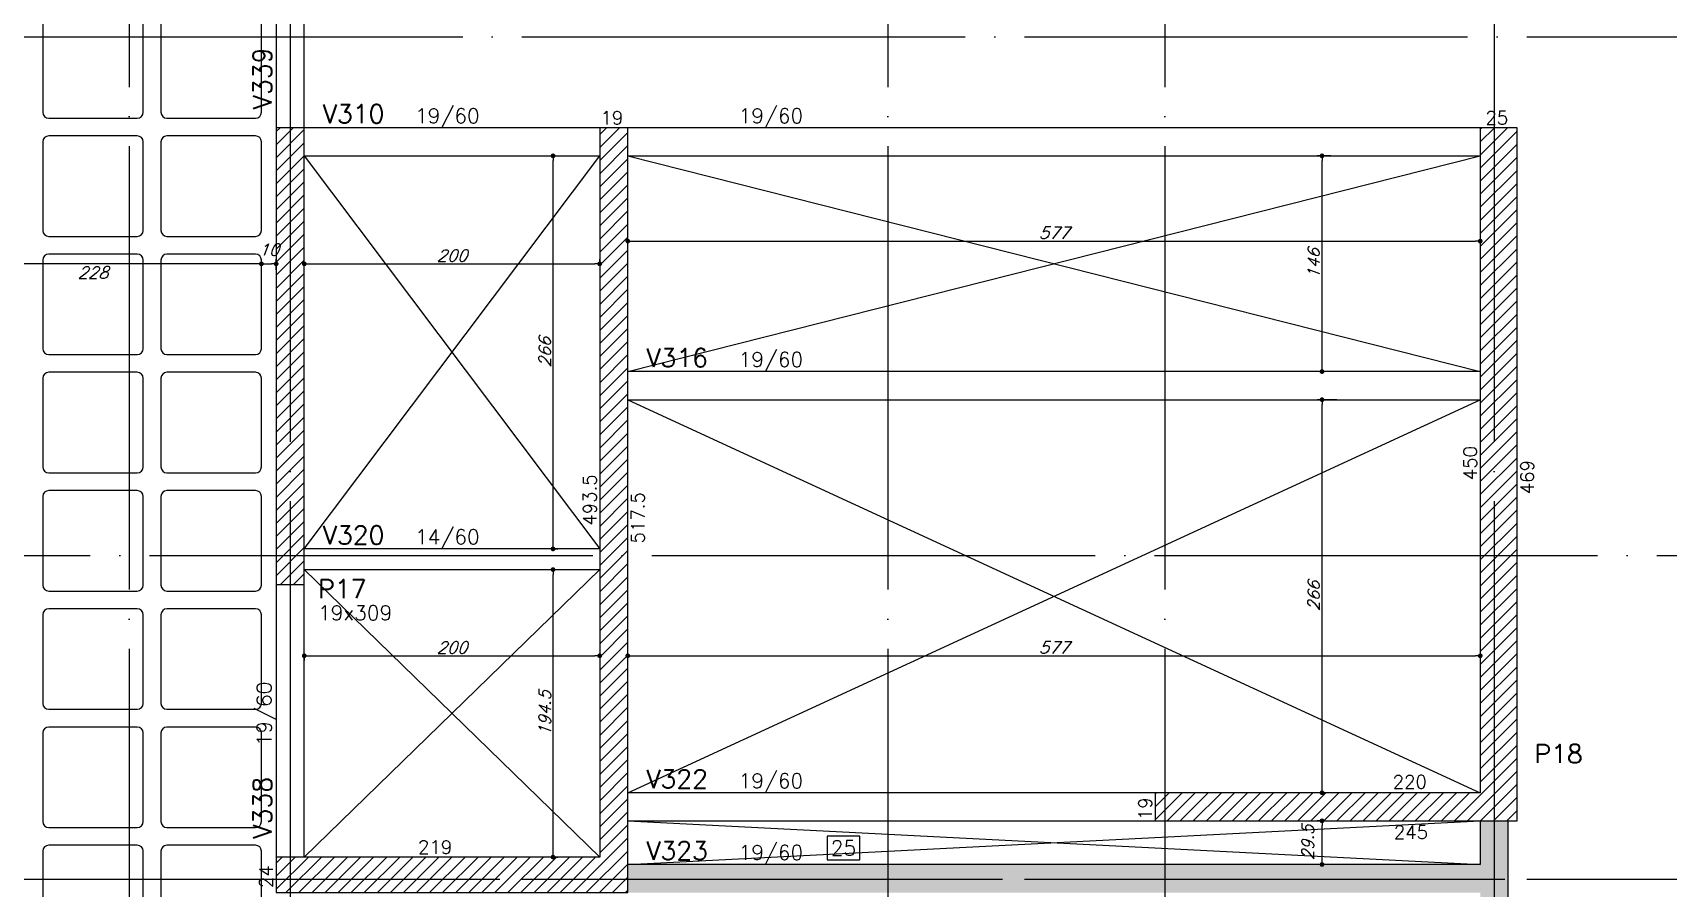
# Model space of a CAD drawing. Header units: millimetres. Extents: x -4107 to 5538, y -2094 to 2406.
# Drawn here: x -384 to 723, y -21 to 558 of the extents above; entities that cross this region are included whole.
import ezdxf
from ezdxf.enums import TextEntityAlignment as Align

# ---------------------------------------------------------------- set-up
doc = ezdxf.new("R2010")
doc.units = ezdxf.units.MM
doc.header["$LTSCALE"] = 50
doc.linetypes.add('EIXO', pattern=[6.8, 6, -0.4, 0, -0.4])
for name, color, linetype in [('251', 5, 'Continuous'), ('F-COTAS', 106, 'Continuous'), ('F-CUBETA', 1, 'Continuous'), ('F-EIXO', 12, 'EIXO'), ('F-PILARES-DIM', 172, 'Continuous'), ('F-PILARES-HACH', 174, 'Continuous'), ('F-PILARES-NOME', 170, 'Continuous'), ('F-PILARES-S', 170, 'Continuous'), ('F-TEXTO', 6, 'Continuous'), ('F-VIGAS', 3, 'Continuous'), ('F-VIGAS-DIM', 2, 'Continuous'), ('F-VIGAS-NOME', 4, 'Continuous'), ('F-VÃO', 1, 'Continuous')]:
    doc.layers.add(name, color=color, linetype=linetype)
doc.layers.add('F-DESNIVEL-3', color=7, linetype='Continuous', true_color=0xd5c7ff)
doc.styles.add('CP-TEXT-INCL', font='simplex.shx', dxfattribs={"oblique": 20})
doc.styles.add('MCP', font='simplex.shx')
doc.styles.add('ROMANS', font='simplex.shx')
doc.dimstyles.new('CP-COTAS-50', dxfattribs={"dimscale": 0.64, "dimtxt": 12.5, "dimasz": 5, "dimexe": 5, "dimexo": 5, "dimgap": 2.5, "dimtad": 1, "dimdec": 1, "dimdsep": 46, "dimtxsty": 'CP-TEXT-INCL', "dimblk1": 'DOT', "dimblk2": 'DOT', "dimsah": 1, "dimcen": 9, "dimclrd": 256, "dimclre": 256, "dimclrt": 256, "dimadec": 0, "dimazin": 0, "dimtfac": 1, "dimtdec": 1, "dimtmove": 2, "dimatfit": 3, "dimldrblk": 'DOT', "dimfxl": 0, "dimtolj": 1, "dimarcsym": 0})
pattern_1 = [(45, (0, -5000), (-4.4194174, 4.4194174), [])]

# ---------------------------------------------------------------- blocks, each defined once
blk = doc.blocks.new('_VAONER063650636500869008690')
at = {"layer": '251', "color": 1}
for p, q in [((30, 34), (-30, 34)), ((-34, 30), (-34, -30)), ((34, -30), (34, 30)), ((-30, -34), (30, -34))]:
    blk.add_line(p, q, dxfattribs=at)
for centre, start, end in [((-30, 30), 90, 180), ((30, 30), 0, 90), ((-30, -30), 180, 270), ((30, -30), 270, 0)]:
    blk.add_arc(centre, 4, start, end, dxfattribs=at)
blk = doc.blocks.new('*U9')
at = {"layer": 'F-VIGAS-DIM', "color": 1}
blk.add_lwpolyline([(0, 0), (22, 0), (22, 16), (0, 16)], close=True, dxfattribs=at)
at = {"layer": 'F-VIGAS-DIM', "style": 'MCP'}
blk.add_attdef('DIM', text='', height=10, dxfattribs=at).set_placement((11, 8), align=Align.MIDDLE_CENTER)
blk = doc.blocks.new('*U19')
at = {"layer": 'F-EIXO'}
blk.add_line((0, 0), (7484.954, 0), dxfattribs=at)
at = {"layer": 'F-TEXTO', "style": 'ROMANS'}
blk.add_attdef('EIXO', text='', height=17.5, dxfattribs=at).set_placement((-28.2072, 0), align=Align.MIDDLE_CENTER)
blk = doc.blocks.new('*U15')
at = {"layer": 'F-EIXO'}
blk.add_line((0, 0), (0, -3377.9), dxfattribs=at)
at = {"layer": 'F-TEXTO', "style": 'ROMANS'}
blk.add_attdef('EIXO', text='', height=17.5, rotation=360, dxfattribs=at).set_placement((0, 28.2), align=Align.MIDDLE_CENTER)
blk = doc.blocks.new('*U16')
at = {"layer": 'F-EIXO'}
blk.add_line((0, 0), (0, -3477.9), dxfattribs=at)
at = {"layer": 'F-TEXTO', "style": 'ROMANS'}
blk.add_attdef('EIXO', text='', height=17.5, rotation=360, dxfattribs=at).set_placement((0, 28.2), align=Align.MIDDLE_CENTER)
blk = doc.blocks.new('*U13')
at = {"layer": 'F-EIXO'}
blk.add_line((0, 0), (7397, 0), dxfattribs=at)
at = {"layer": 'F-TEXTO', "style": 'ROMANS'}
blk.add_attdef('EIXO', text='', height=17.5, dxfattribs=at).set_placement((-28.2072, 0), align=Align.MIDDLE_CENTER)
blk = doc.blocks.new('_DOT')
at = {"color": 0, "linetype": 'ByBlock'}
blk.add_line((-0.5, 0), (-1, 0), dxfattribs=at)
at = {"color": 0, "linetype": 'ByBlock', "const_width": 0.5}
blk.add_lwpolyline([(-0.25, 0, 1), (0.25, 0, 1)], format="xyb", close=True, dxfattribs=at)
blk = doc.blocks.new('*D236')
at = {"layer": 'DEFPOINTS', "color": 0, "transparency": 16777216}
for p in [(488.9, 24.5), (490.9, 24.5), (490.9, -5)]:
    blk.add_point(p, dxfattribs=at)
at = {"layer": 'F-COTAS', "lineweight": -2, "transparency": 16777216}
for p, q in [((487.7, 24.5), (485.7, 24.5)), ((488.9, -1.8), (488.9, 21.3)), ((487.7, -5), (485.7, -5))]:
    blk.add_line(p, q, dxfattribs=at)
at = {"layer": 'F-COTAS', "lineweight": -2, "transparency": 16777216, "xscale": 3.2, "yscale": 3.2, "zscale": 3.2}
for p, rotation in [((488.9, 24.5), 90), ((488.9, -5), 270)]:
    blk.add_blockref('_DOT', p, dxfattribs=dict(at, rotation=rotation))
at = {"layer": 'F-COTAS', "transparency": 16777216, "insert": (479.3, 9.7), "char_height": 8, "attachment_point": 5, "rotation": 90, "style": 'CP-TEXT-INCL'}
blk.add_mtext('\\A1;29.5', dxfattribs=at)
blk = doc.blocks.new('*D237')
at = {"layer": 'DEFPOINTS', "color": 0, "transparency": 16777216}
for p in [(488.9, 309.5), (502.1, 309.5), (502.1, 43.5)]:
    blk.add_point(p, dxfattribs=at)
at = {"layer": 'F-COTAS', "lineweight": -2, "transparency": 16777216}
for p, q in [((498.9, 309.5), (485.7, 309.5)), ((488.9, 46.7), (488.9, 306.3)), ((498.9, 43.5), (485.7, 43.5))]:
    blk.add_line(p, q, dxfattribs=at)
at = {"layer": 'F-COTAS', "lineweight": -2, "transparency": 16777216, "xscale": 3.2, "yscale": 3.2, "zscale": 3.2}
for p, rotation in [((488.9, 309.5), 90), ((488.9, 43.5), 270)]:
    blk.add_blockref('_DOT', p, dxfattribs=dict(at, rotation=rotation))
at = {"layer": 'F-COTAS', "transparency": 16777216, "insert": (483.3, 176.5), "char_height": 8, "attachment_point": 5, "rotation": 90, "style": 'CP-TEXT-INCL'}
blk.add_mtext('\\A1;266', dxfattribs=at)
blk = doc.blocks.new('*D238')
at = {"layer": 'DEFPOINTS', "color": 0, "transparency": 16777216}
for p in [(488.9, 474.5), (498.1, 474.5), (498.1, 328.5)]:
    blk.add_point(p, dxfattribs=at)
at = {"layer": 'F-COTAS', "lineweight": -2, "transparency": 16777216}
for p, q in [((494.9, 474.5), (485.7, 474.5)), ((488.9, 331.7), (488.9, 471.3)), ((494.9, 328.5), (485.7, 328.5))]:
    blk.add_line(p, q, dxfattribs=at)
at = {"layer": 'F-COTAS', "lineweight": -2, "transparency": 16777216, "xscale": 3.2, "yscale": 3.2, "zscale": 3.2}
for p, rotation in [((488.9, 474.5), 90), ((488.9, 328.5), 270)]:
    blk.add_blockref('_DOT', p, dxfattribs=dict(at, rotation=rotation))
at = {"layer": 'F-COTAS', "transparency": 16777216, "insert": (483.3, 401.5), "char_height": 8, "attachment_point": 5, "rotation": 90, "style": 'CP-TEXT-INCL'}
blk.add_mtext('\\A1;146', dxfattribs=at)
blk = doc.blocks.new('*D239')
at = {"layer": 'DEFPOINTS', "color": 0, "transparency": 16777216}
for p in [(0, 401.4), (-200, 397.8), (0, 397.8)]:
    blk.add_point(p, dxfattribs=at)
at = {"layer": 'F-COTAS', "lineweight": -2, "transparency": 16777216}
for p, q in [((-200, 401), (-200, 404.6)), ((-196.8, 401.4), (-3.2, 401.4)), ((0, 401), (0, 404.6))]:
    blk.add_line(p, q, dxfattribs=at)
at = {"layer": 'F-COTAS', "lineweight": -2, "transparency": 16777216, "xscale": 3.2, "yscale": 3.2, "zscale": 3.2, "rotation": 180}
blk.add_blockref('_DOT', (-200, 401.4), dxfattribs=at)
at = {"layer": 'F-COTAS', "lineweight": -2, "transparency": 16777216, "xscale": 3.2, "yscale": 3.2, "zscale": 3.2}
blk.add_blockref('_DOT', (0, 401.4), dxfattribs=at)
at = {"layer": 'F-COTAS', "transparency": 16777216, "insert": (-100, 407), "char_height": 8, "attachment_point": 5, "style": 'CP-TEXT-INCL'}
blk.add_mtext('\\A1;200', dxfattribs=at)
blk = doc.blocks.new('*D240')
at = {"layer": 'DEFPOINTS', "color": 0, "transparency": 16777216}
for p in [(19, 416.8), (596, 416.8), (596, 416.8)]:
    blk.add_point(p, dxfattribs=at)
at = {"layer": 'F-COTAS', "lineweight": -2, "transparency": 16777216}
blk.add_line((22.2, 416.8), (592.8, 416.8), dxfattribs=at)
at = {"layer": 'F-COTAS', "lineweight": -2, "transparency": 16777216, "xscale": 3.2, "yscale": 3.2, "zscale": 3.2, "rotation": 180}
blk.add_blockref('_DOT', (19, 416.8), dxfattribs=at)
at = {"layer": 'F-COTAS', "lineweight": -2, "transparency": 16777216, "xscale": 3.2, "yscale": 3.2, "zscale": 3.2}
blk.add_blockref('_DOT', (596, 416.8), dxfattribs=at)
at = {"layer": 'F-COTAS', "transparency": 16777216, "insert": (307.5, 422.4), "char_height": 8, "attachment_point": 5, "style": 'CP-TEXT-INCL'}
blk.add_mtext('\\A1;577', dxfattribs=at)
blk = doc.blocks.new('*D241')
at = {"layer": 'DEFPOINTS', "color": 0, "transparency": 16777216}
for p in [(-219, 401.4), (-229, 394.2), (-219, 394.2)]:
    blk.add_point(p, dxfattribs=at)
at = {"layer": 'F-COTAS', "lineweight": -2, "transparency": 16777216}
for p, q in [((-229, 397.4), (-229, 404.6)), ((-225.8, 401.4), (-222.2, 401.4)), ((-219, 397.4), (-219, 404.6))]:
    blk.add_line(p, q, dxfattribs=at)
at = {"layer": 'F-COTAS', "lineweight": -2, "transparency": 16777216, "xscale": 3.2, "yscale": 3.2, "zscale": 3.2, "rotation": 180}
blk.add_blockref('_DOT', (-229, 401.4), dxfattribs=at)
at = {"layer": 'F-COTAS', "lineweight": -2, "transparency": 16777216, "xscale": 3.2, "yscale": 3.2, "zscale": 3.2}
blk.add_blockref('_DOT', (-219, 401.4), dxfattribs=at)
at = {"layer": 'F-COTAS', "transparency": 16777216, "insert": (-224, 411), "char_height": 8, "attachment_point": 5, "style": 'CP-TEXT-INCL'}
blk.add_mtext('\\A1;10', dxfattribs=at)
blk = doc.blocks.new('*D242')
at = {"layer": 'DEFPOINTS', "color": 0, "transparency": 16777216}
for p in [(-457, 401.4), (-457, 392.8), (-229, 392.8)]:
    blk.add_point(p, dxfattribs=at)
at = {"layer": 'F-COTAS', "lineweight": -2, "transparency": 16777216}
for p, q in [((-457, 396), (-457, 404.6)), ((-232.2, 401.4), (-453.8, 401.4)), ((-229, 396), (-229, 404.6))]:
    blk.add_line(p, q, dxfattribs=at)
at = {"layer": 'F-COTAS', "lineweight": -2, "transparency": 16777216, "xscale": 3.2, "yscale": 3.2, "zscale": 3.2, "rotation": 180}
blk.add_blockref('_DOT', (-457, 401.4), dxfattribs=at)
at = {"layer": 'F-COTAS', "lineweight": -2, "transparency": 16777216, "xscale": 3.2, "yscale": 3.2, "zscale": 3.2}
blk.add_blockref('_DOT', (-229, 401.4), dxfattribs=at)
at = {"layer": 'F-COTAS', "transparency": 16777216, "insert": (-343, 395.5), "char_height": 8, "attachment_point": 5, "style": 'CP-TEXT-INCL'}
blk.add_mtext('\\A1;228', dxfattribs=at)
blk = doc.blocks.new('*D253')
at = {"layer": 'DEFPOINTS', "color": 0, "transparency": 16777216}
for p in [(-200, 139.3), (0, 139.3), (0, 136.2)]:
    blk.add_point(p, dxfattribs=at)
at = {"layer": 'F-COTAS', "lineweight": -2, "transparency": 16777216}
for p, q in [((-200, 136.1), (-200, 133)), ((-196.8, 136.2), (-3.2, 136.2)), ((0, 136.1), (0, 133))]:
    blk.add_line(p, q, dxfattribs=at)
at = {"layer": 'F-COTAS', "lineweight": -2, "transparency": 16777216, "xscale": 3.2, "yscale": 3.2, "zscale": 3.2, "rotation": 180}
blk.add_blockref('_DOT', (-200, 136.2), dxfattribs=at)
at = {"layer": 'F-COTAS', "lineweight": -2, "transparency": 16777216, "xscale": 3.2, "yscale": 3.2, "zscale": 3.2}
blk.add_blockref('_DOT', (0, 136.2), dxfattribs=at)
at = {"layer": 'F-COTAS', "transparency": 16777216, "insert": (-100, 141.8), "char_height": 8, "attachment_point": 5, "style": 'CP-TEXT-INCL'}
blk.add_mtext('\\A1;200', dxfattribs=at)
blk = doc.blocks.new('*D254')
at = {"layer": 'DEFPOINTS', "color": 0, "transparency": 16777216}
for p in [(19, 136.2), (596, 136.2), (596, 136.2)]:
    blk.add_point(p, dxfattribs=at)
at = {"layer": 'F-COTAS', "lineweight": -2, "transparency": 16777216}
blk.add_line((22.2, 136.2), (592.8, 136.2), dxfattribs=at)
at = {"layer": 'F-COTAS', "lineweight": -2, "transparency": 16777216, "xscale": 3.2, "yscale": 3.2, "zscale": 3.2, "rotation": 180}
blk.add_blockref('_DOT', (19, 136.2), dxfattribs=at)
at = {"layer": 'F-COTAS', "lineweight": -2, "transparency": 16777216, "xscale": 3.2, "yscale": 3.2, "zscale": 3.2}
blk.add_blockref('_DOT', (596, 136.2), dxfattribs=at)
at = {"layer": 'F-COTAS', "transparency": 16777216, "insert": (307.5, 141.8), "char_height": 8, "attachment_point": 5, "style": 'CP-TEXT-INCL'}
blk.add_mtext('\\A1;577', dxfattribs=at)
blk = doc.blocks.new('*D337')
at = {"layer": 'DEFPOINTS', "color": 0, "transparency": 16777216}
for p in [(-33, 194.5), (-31.6, 194.5), (-33, 0)]:
    blk.add_point(p, dxfattribs=at)
at = {"layer": 'F-COTAS', "lineweight": -2, "transparency": 16777216}
for p, q in [((-31.6, 3.2), (-31.6, 191.3)), ((-29.8, 194.5), (-28.4, 194.5)), ((-29.8, 0), (-28.4, 0))]:
    blk.add_line(p, q, dxfattribs=at)
at = {"layer": 'F-COTAS', "lineweight": -2, "transparency": 16777216, "xscale": 3.2, "yscale": 3.2, "zscale": 3.2}
for p, rotation in [((-31.6, 194.5), 90), ((-31.6, 0), 270)]:
    blk.add_blockref('_DOT', p, dxfattribs=dict(at, rotation=rotation))
at = {"layer": 'F-COTAS', "transparency": 16777216, "insert": (-37.2, 97.3), "char_height": 8, "attachment_point": 5, "rotation": 90, "style": 'CP-TEXT-INCL'}
blk.add_mtext('\\A1;194.5', dxfattribs=at)
blk = doc.blocks.new('*D338')
at = {"layer": 'DEFPOINTS', "color": 0, "transparency": 16777216}
for p in [(-34.1, 474.5), (-31.6, 474.5), (-34.1, 208.5)]:
    blk.add_point(p, dxfattribs=at)
at = {"layer": 'F-COTAS', "lineweight": -2, "transparency": 16777216}
for p, q in [((-31.6, 211.7), (-31.6, 471.3)), ((-30.9, 474.5), (-28.4, 474.5)), ((-30.9, 208.5), (-28.4, 208.5))]:
    blk.add_line(p, q, dxfattribs=at)
at = {"layer": 'F-COTAS', "lineweight": -2, "transparency": 16777216, "xscale": 3.2, "yscale": 3.2, "zscale": 3.2}
for p, rotation in [((-31.6, 474.5), 90), ((-31.6, 208.5), 270)]:
    blk.add_blockref('_DOT', p, dxfattribs=dict(at, rotation=rotation))
at = {"layer": 'F-COTAS', "transparency": 16777216, "insert": (-37.2, 341.5), "char_height": 8, "attachment_point": 5, "rotation": 90, "style": 'CP-TEXT-INCL'}
blk.add_mtext('\\A1;266', dxfattribs=at)

msp = doc.modelspace()

# ---------------------------------------------------------------- hatches: boundary and pattern name
at = {"layer": 'F-PILARES-HACH', "linetype": 'Continuous'}
h = msp.add_hatch(dxfattribs=at)
h.set_pattern_fill('ANSI31', color=256, scale=50, style=0)
h.set_pattern_definition(pattern_1)
h.paths.add_polyline_path([(19, -24), (19, 493.5), (0, 493.5), (0, 0), (-219, 0), (-219, -24)], flags=16)
h = msp.add_hatch(dxfattribs=at)
h.set_pattern_fill('ANSI31', color=256, scale=50, style=0)
h.set_pattern_definition(pattern_1)
h.paths.add_polyline_path([(-219, 184.5), (-200, 184.5), (-200, 493.5), (-219, 493.5)], flags=16)
h = msp.add_hatch(dxfattribs=at)
h.set_pattern_fill('ANSI31', color=256, scale=50, style=0)
h.set_pattern_definition(pattern_1)
h.paths.add_polyline_path([(621, 24.5), (621, 493.5), (596, 493.5), (596, 43.5), (376, 43.5), (376, 24.5)], flags=16)

# ---------------------------------------------------------------- linework, layer by layer
at = {"layer": 'F-DESNIVEL-3', "linetype": 'Continuous'}
for points in [[(615, -14.5), (615, 24.4), (596, 24.4)], [(615, -14.5), (596, 24.4), (596, -14.5)], [(596, -24), (596, -5), (19.1, -5)], [(596, -24), (19.1, -5), (19.1, -24)], [(615, -375.5), (615, -14.5), (596, -14.5)], [(615, -375.5), (596, -14.5), (596, -375.5)], [(615, -14.5), (596, -14.5), (615, -14.5)]]:
    msp.add_solid(points, dxfattribs=at)
at = {"layer": 'F-EIXO'}
msp.add_line((-3768.53, -15), (3691.239, -15), dxfattribs=at)
at = {"layer": 'F-PILARES-S', "linetype": 'Continuous'}
for points in [[(-219, 184.5), (-200, 184.5), (-200, 493.5), (-219, 493.5), (-219, 184.5)], [(19, -24), (19, 493.5), (0, 493.5), (0, 0), (-219, 0), (-219, -24), (19, -24)], [(621, 24.5), (621, 493.5), (596, 493.5), (596, 43.5), (376, 43.5), (376, 24.5), (621, 24.5)]]:
    msp.add_lwpolyline(points, dxfattribs=at)
at = {"layer": 'F-VIGAS'}
for points in [[(-219, 645.5), (-219, 493.5)], [(-200, 493.5), (-200, 645.5)], [(0, 493.5), (-200, 493.5)], [(596, 493.5), (19, 493.5)], [(-200, 474.5), (0, 474.5)], [(19, 474.5), (596, 474.5)], [(596, 328.5), (19, 328.5)], [(19, 309.5), (596, 309.5)], [(0, 208.5), (-200, 208.5)], [(-200, 194.5), (0, 194.5)], [(-219, 184.5), (-219, 0)], [(-200, 0), (-200, 184.5)], [(376, 43.5), (19, 43.5)], [(19, 24.5), (376, 24.5)], [(596, 24.5), (596, -5)], [(615, -14.5), (615, 24.5)], [(596, -5), (19, -5)], [(615, -375.5), (615, -14.5)]]:
    msp.add_lwpolyline(points, dxfattribs=at)
at = {"layer": 'F-VÃO'}
for p, q in [((-200, 208.5), (0, 474.5)), ((-200, 474.5), (0, 208.5)), ((19, 328.5), (596, 474.5)), ((19, 474.5), (596, 328.5)), ((19, 43.5), (596, 309.5)), ((19, 309.5), (596, 43.5)), ((-200, 0), (0, 194.5)), ((-200, 194.5), (0, 0)), ((19, -5), (596, 24.5)), ((19, 24.5), (596, -5))]:
    msp.add_line(p, q, dxfattribs=at)

# ---------------------------------------------------------------- block references
at = {"layer": 'F-CUBETA'}
for p in [(-343, 534), (-263, 534), (-343, 454), (-263, 454), (-343, 374), (-263, 374), (-343, 294), (-263, 294), (-343, 214), (-263, 214), (-343, 134), (-263, 134), (-343, 54), (-263, 54), (-343, -26), (-263, -26)]:
    msp.add_blockref('_VAONER063650636500869008690', p, dxfattribs=at)
at = {"layer": 'F-EIXO', "linetype": 'Continuous'}
for name, p in [('*U16', (-209.5, 1941.357)), ('*U16', (605.5, 1941.357)), ('*U15', (-318.5, 1841.357)), ('*U15', (195, 1841.357)), ('*U15', (382.5, 1841.357)), ('*U19', (-3793.715, 555)), ('*U13', (-3705.761, 204)), ('*U19', (-3793.715, -15))]:
    msp.add_blockref(name, p, dxfattribs=at)
at = {"layer": 'F-VIGAS-DIM', "linetype": 'Continuous'}
msp.add_blockref('*U9', (154, -1.875), dxfattribs=at).add_auto_attribs({'DIM': '25'})

# ---------------------------------------------------------------- texts
at = {"layer": 'F-PILARES-DIM', "linetype": 'Continuous', "style": 'ROMANS'}
for s, height, p in [('19', 9, (0.5, 495.75)), ('25', 9, (599.5, 495.75)), ('19x309', 10, (-190.627, 160.209)), ('220', 9, (536.735, 46.345)), ('219', 9, (-123, 2.25)), ('245', 9, (537.518, 12.304))]:
    msp.add_text(s, height=height, dxfattribs=at).set_placement(p)
for s, p in [('450', (593.75, 255)), ('469', (632.25, 245.5)), ('493.5', (-2.25, 224.25)), ('517.5', (30.25, 212.25)), ('19', (373.75, 25)), ('24', (-221.25, -21))]:
    msp.add_text(s, height=9, rotation=90, dxfattribs=at).set_placement(p)
at = {"layer": 'F-PILARES-NOME', "linetype": 'Continuous', "style": 'ROMANS'}
for s, p in [('P17', (-190.627, 175.209)), ('P18', (632.697, 63.671))]:
    msp.add_text(s, height=12.5, dxfattribs=at).set_placement(p)
at = {"layer": 'F-VIGAS-DIM', "linetype": 'Continuous', "style": 'ROMANS'}
for s, p in [('19/60', (-125, 496.625)), ('19/60', (94, 496.625)), ('19/60', (94, 331.625)), ('14/60', (-125, 211.625)), ('19/60', (94, 46.625)), ('19/60', (94, -1.875))]:
    msp.add_text(s, height=10, dxfattribs=at).set_placement(p)
msp.add_text('19/60', height=10, rotation=90, dxfattribs=at).set_placement((-222.125, 75))
at = {"layer": 'F-VIGAS-NOME', "linetype": 'Continuous', "style": 'ROMANS'}
for s, p in [('V339', (-222.125, 506)), ('V338', (-222.125, 12.5))]:
    msp.add_text(s, height=12.5, rotation=90, dxfattribs=at).set_placement(p)
for s, p in [('V310', (-187.5, 496.625)), ('V316', (31.5, 331.625)), ('V320', (-187.5, 211.625)), ('V322', (31.5, 46.625)), ('V323', (31.5, -1.875))]:
    msp.add_text(s, height=12.5, dxfattribs=at).set_placement(p)

# ---------------------------------------------------------------- dimensions: what is measured, and where the dimension line sits
at = {"layer": 'F-COTAS'}
for base, p1, p2, picture, middle in [((-31.589, 474.5), (-34.122, 208.5), (-34.122, 474.5), '*D338', (-37.189, 341.5)), ((488.909, 474.5), (498.058, 328.5), (498.058, 474.5), '*D238', (483.309, 401.5)), ((488.909, 309.5), (502.08, 43.5), (502.08, 309.5), '*D237', (483.309, 176.5)), ((-31.589, 194.5), (-33.038, 0), (-33.038, 194.5), '*D337', (-37.189, 97.25)), ((488.909, 24.5), (490.92, -5), (490.92, 24.5), '*D236', (479.309, 9.75))]:
    dim = msp.add_linear_dim(base=base, p1=p1, p2=p2, angle=90, dimstyle='CP-COTAS-50', override={"dimscale": 0.64, "dimfxl": 7.5}, dxfattribs=at)
    dim.commit()
    dim.dimension.update_dxf_attribs({"geometry": picture, "text_midpoint": middle})
for base, p1, p2, picture, middle in [((596, 416.781), (19, 416.781), (596, 416.781), '*D240', (307.5, 422.381)), ((-219, 401.416), (-229, 394.2), (-219, 394.2), '*D241', (-224, 411.016)), ((0, 401.416), (-200, 397.84), (0, 397.84), '*D239', (-100, 407.016)), ((0, 136.181), (-200, 139.256), (0, 139.256), '*D253', (-100, 141.781)), ((596, 136.181), (19, 136.181), (596, 136.181), '*D254', (307.5, 141.781))]:
    dim = msp.add_linear_dim(base=base, p1=p1, p2=p2, dimstyle='CP-COTAS-50', override={"dimscale": 0.64, "dimfxl": 7.5}, dxfattribs=at)
    dim.commit()
    dim.dimension.update_dxf_attribs({"geometry": picture, "text_midpoint": middle})
dim = msp.add_linear_dim(base=(-457, 401.416), p1=(-229, 392.808), p2=(-457, 392.808), dimstyle='CP-COTAS-50', override={"dimscale": 0.64, "dimfxl": 7.5}, dxfattribs=at)
dim.commit()
dim.dimension.update_dxf_attribs({"geometry": '*D242', "text_midpoint": (-343, 395.536), "dimtype": 160})

doc.saveas('drawing.dxf')
